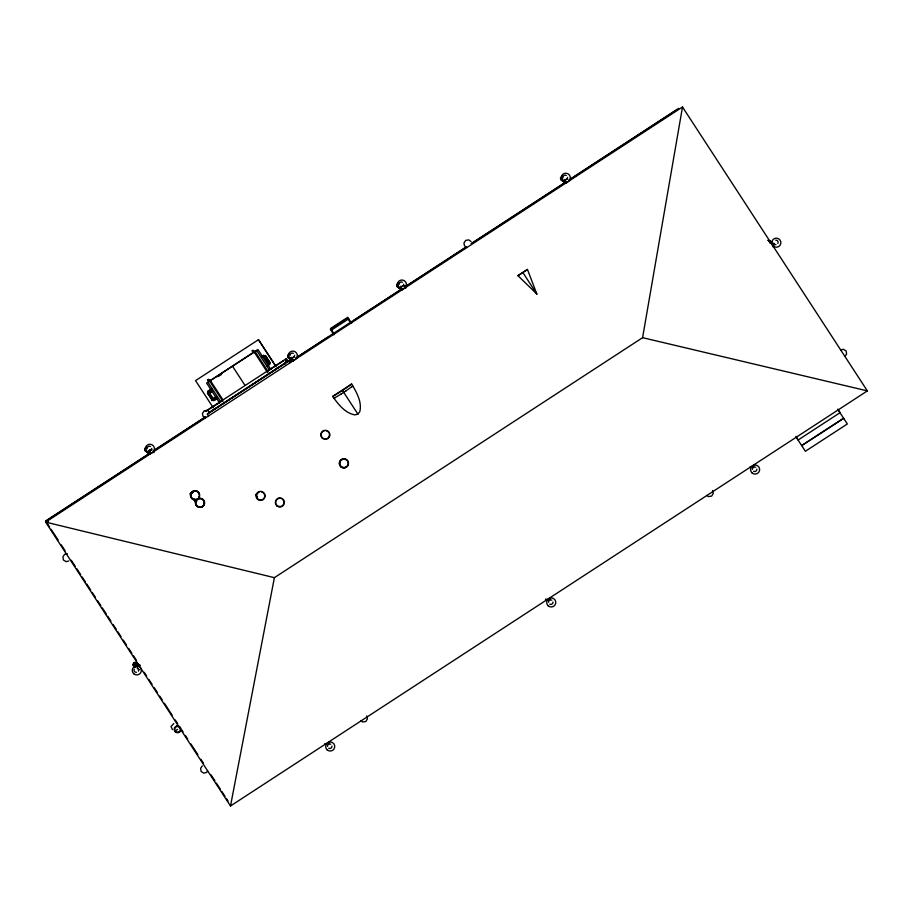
<?xml version="1.0" encoding="UTF-8"?>
<svg xmlns="http://www.w3.org/2000/svg" width="913" height="913" viewBox="0 0 913 913"><rect width="100%" height="100%" fill="white"/><g stroke="black" fill="none" stroke-linecap="round" stroke-linejoin="round"><path stroke-width="1.37" d="M147.164 448.625L147.21 448.032M151.729 448.386L151.49 449.55A2.191 2.123 -29.9 0 1 149.584 450.782L148.431 450.543M153.966 452.677L154.012 452.083M290.072 355.488L290.3 354.324A2.191 2.123 -29.9 0 1 292.206 353.08L293.37 353.331M294.625 355.248L294.397 356.401A2.191 2.123 -29.9 0 1 292.491 357.645L291.327 357.405M399.152 284.388L399.38 283.235A2.191 2.123 -29.9 0 1 401.286 281.991L402.45 282.231M403.706 284.148L403.478 285.312A2.191 2.123 -29.9 0 1 401.572 286.556L400.408 286.305M563.001 177.59L563.241 176.426A2.191 2.123 -29.9 0 1 565.147 175.182L566.311 175.433M567.566 177.35L567.327 178.503A2.191 2.123 -29.9 0 1 565.421 179.747L564.268 179.507M774.041 245.243L774.076 244.65A2.191 2.088 62.3 0 0 773.71 243.531M327.47 746.343L327.721 745.202A2.191 2.077 -35.7 0 1 329.627 743.958L330.768 744.198M329.262 742.748L329.308 742.166M331.99 746.092L331.739 747.233A2.191 2.077 -35.7 0 1 329.833 748.477L328.691 748.238M548.485 602.295L548.736 601.142A2.191 2.077 -35.7 0 1 550.642 599.898L551.783 600.138M550.277 598.7L550.322 598.106M553.004 602.032L552.753 603.185A2.191 2.077 -35.7 0 1 550.847 604.417L549.706 604.189M752.358 469.408L752.609 468.266A2.191 2.077 -35.7 0 1 754.515 467.022L755.656 467.262M756.877 469.156L756.626 470.298A2.191 2.077 -35.7 0 1 754.72 471.542L753.579 471.302M230.498 805.985L274.391 577.667L642.592 337.673L682.502 107.015L45.65 522.11L230.498 805.985L867.35 390.89L682.502 107.015M285.084 364.253L286.18 358.832L288.052 361.696L286.123 358.798L205.379 411.421M777.853 243.44L778.093 242.276A2.191 2.088 62.3 0 0 776.849 240.37L775.708 240.142M149.492 451.718L149.686 451.159A2.191 2.123 -29.9 0 1 151.592 449.915L152.186 449.972M292.388 358.581L292.582 358.022A2.191 2.123 -29.9 0 1 294.488 356.778M134.291 669.058L134.04 670.21A2.191 2.111 50.9 0 0 134.394 671.329M138.365 671.135L138.616 669.982A2.191 2.111 50.9 0 0 137.372 668.076L136.813 667.882M202.264 765.916L200.62 768.29L201.111 771.474L203.77 773.14L206.521 772.455L207.616 770.869M844.799 356.435L846.602 354.153L846.18 351.026L843.441 349.302L840.542 349.896M357.885 414.091L359.813 411.672C362.176 401.823 356.492 392.236 351.676 384.031L332.629 396.459C338.278 404.139 344.886 413.121 354.883 414.89L357.885 414.091L342.478 390.444L351.676 384.031M517.933 275.669L527.463 269.461L536.855 294.032L517.933 275.669L527.44 269.472M173.778 723.553L171.016 726.52L172.5 729.647M219.542 402.918L206.589 383.015L257.945 349.542L270.899 369.434M345.901 390.901L352.84 386.028L351.893 386.644M346.175 390.73L341.245 393.948M276.183 366.843L258.493 339.67L195.553 380.618L213.311 407.826M210.127 381.839L210.88 381.337L207.605 379.899L208.369 379.397L210.367 380.561L222.898 399.78M267.463 372.378L254.704 352.783L252.193 350.832L252.947 350.341L254.978 351.516L268.228 371.876M252.684 351.596L253.449 351.106L252.947 350.341M208.78 381.611L255.788 350.969M217.967 376.692L221.539 374.398M254.704 352.783L255.469 352.281M211.588 390.262L208.438 392.316L207.673 391.437L211.862 388.698M261.323 356.732L263.423 355.362L263.88 356.059L263.423 355.362M207.673 391.437L211.131 389.566M262.602 356.949L264.759 355.534L270.008 363.579L266.756 365.691M216.974 398.228L212.786 400.419L207.548 392.373L211.257 390.524M265.557 355.659L264.724 355.808L265.557 355.659L270.122 362.666L269.289 362.815L267.007 359.311M207.434 393.412C207.445 391.985 213.619 401.469 211.839 400.191M209.145 392.967L211.439 391.472M213.014 390.981L209.579 393.218L213.322 398.97L216.758 396.733M209.899 394.119L212.9 398.719L216.324 396.482M269.289 362.815L270.122 362.666M216.917 398.456L213.756 400.522L217.248 398.661M267.452 365.816L269.563 364.447L268.947 363.819L269.563 364.447M333.975 334.786L330.426 329.342L338.426 324.126M341.861 321.89L344.144 320.395M339.168 323.853L341.451 322.357M206.509 410.93L219.44 402.587M270.602 369.16L283.521 360.818M209.157 412.493L286.18 362.37M207.319 414.023L289.238 360.624L207.319 414.023L208.552 415.929M49.622 526.938L45.673 520.946L149.492 453.35M154.194 450.212L205.539 416.819M289.798 361.833L292.24 360.315M295.823 357.976L402.005 288.77M404.391 287.218L466.429 246.784M471.131 243.634L565.444 182.246M569.027 179.907L678.713 108.327M149.47 453.613L46.883 520.478M154.08 450.531L171.69 439.142M172.785 438.343L205.482 417.024M289.444 362.301L293.016 360.053M298.791 356.218L327.858 337.262M353.651 320.543L401.469 289.364M406.08 286.283L465.71 247.491M471.565 243.6L507.776 220.079M508.861 219.291L564.748 182.942M571.698 178.332L676.054 110.313M334.945 397.691L333.987 398.308L341.508 393.765M194.549 490.715L189.984 493.693L191.422 495.907M190.612 493.83L192.517 492.586A2.271 2.271 0 0 1 193.054 492.324M258.105 493.031L255.823 494.526L257.306 496.809M176.86 725.961L177.784 725.321M837.792 409.138L840.086 412.653L798.167 439.975L795.874 436.46M838.237 410.04L847.332 423.974L805.38 451.273L796.319 437.361M342.478 390.444L332.629 396.459M175.205 730.879L177.579 729.373M562.02 176.175L560.468 177.841L560.696 179.507A2.271 2.271 0 0 0 562.716 180.534M289.09 354.073L287.755 355.191L287.755 357.394A2.271 2.271 0 0 0 290.368 358.318M67.311 553.746L64.561 554.431L62.917 556.804L63.408 559.989L66.078 561.655L68.817 560.97M398.73 282.859L396.835 284.103L396.835 286.305A2.271 2.271 0 0 0 399.449 287.218M146.753 447.096L144.847 448.34L144.859 450.543A2.271 2.271 0 0 0 147.472 451.456M775.97 244.695L774.829 244.456A2.191 2.088 62.3 0 1 773.699 243.132M404.162 285.735L403.569 285.678A2.191 2.123 -29.9 0 0 401.663 286.922M139.826 665.235L140.419 665.28M136.436 672.356L135.272 672.116A2.191 2.111 50.9 0 1 134.782 671.774M48.457 521.563L45.673 520.946M642.592 337.673L867.35 390.89M45.65 522.11L274.391 577.667M134.588 666.878L132.807 664.778L133.732 662.69A2.271 2.271 0 0 1 137.235 664.47M150.462 446.468L149.31 446.229A2.191 2.123 -29.9 0 0 147.404 447.461M139.449 669.708L138.89 669.514A2.191 2.111 50.9 0 1 137.646 667.608M346.586 319.356L345.65 318.808L346.027 319.379M332.868 328.292L331.933 327.744L332.309 328.315M330.426 329.342L331.556 330.004L348.709 318.82L347.579 318.169L349.702 321.433M258.425 339.636L275.349 365.622M264.759 355.534L266.539 358.706M252.193 350.832L254.191 352.007M207.605 379.899L209.625 381.075L222.886 401.435M706.81 495.405L708.408 496.581L711.604 496.147L713.27 493.419L712.551 490.555M360.989 720.802L362.598 721.989L365.793 721.544L367.448 718.816L366.729 715.952M471.051 241.58L468.803 239.891L465.687 240.381L463.952 243.063L464.512 245.837L466.748 247.514M209.545 412.025L207.297 410.336L204.181 410.827L202.446 413.509L203.006 416.282L205.242 417.96M351.562 323.191L347.716 317.313L330.563 328.486L333.702 333.279M523.001 272.747L536.855 294.032M289.181 360.578L290.482 362.529M265.238 355.477L269.803 362.472M256.61 350.409L269.575 370.313M232.735 366.547L244.924 385.275M208.369 379.397L208.86 380.162M207.924 382.148L220.878 402.04M207.981 391.62L208.438 392.316M208.016 392.647L213.254 400.693M207.765 393.617L212.181 400.385M193.978 499L196.101 502.264M193.59 499.24L195.747 502.561M51.105 529.289L58.158 540.051M61.194 544.776L65.143 550.779M71.282 560.274L75.22 566.265M76.715 568.616L80.652 574.608M82.147 576.959L85.308 581.764M86.803 584.103L90.741 590.106M92.236 592.446L95.397 597.262M97.668 600.788L100.829 605.604M102.324 607.944L106.262 613.947M107.757 616.286L110.918 621.091M113.189 624.629L116.35 629.434M117.834 631.785L121.007 636.589M123.266 640.127L126.439 644.932M128.699 648.47L131.871 653.274M133.355 655.614L136.528 660.419M144.22 672.299L146.616 675.917M148.876 679.455L152.049 684.259M154.308 687.797L157.481 692.602M159.741 696.14L162.137 699.746M164.397 703.284L169.122 710.474M169.829 711.626L172.226 715.244M175.262 719.969L177.658 723.587M181.47 729.51L183.091 731.929M185.35 735.467L187.747 739.085M190.783 743.81L197.836 754.572M200.871 759.296L203.268 762.914M210.96 774.795L214.909 780.798M216.392 783.137L220.341 789.14M221.825 791.48L224.997 796.284M226.481 798.635L228.033 801.009M191.73 493.454A2.271 2.271 0 0 1 192.061 492.974M196.489 501.636A2.271 2.271 0 0 1 196.683 501.077M198.543 498.521A4.542 4.542 0 0 1 204.478 502.983A4.542 4.542 0 0 1 198.247 507.035A4.542 4.542 0 0 1 196.569 499.799M203.736 504.752A4.166 4.166 0 0 1 201.305 506.829M199.148 506.943A4.166 4.166 0 0 1 196.044 504.159M195.93 502.002A4.166 4.166 0 0 1 196.911 500.084M198.714 498.909A4.166 4.166 0 0 1 200.871 498.795M201.899 499.149A4.166 4.166 0 0 1 204.09 503.725M199.125 496.101A4.166 4.166 0 0 1 198.772 497.129M196.341 499.206A4.166 4.166 0 0 1 191.559 497.528M191.091 496.546A4.166 4.166 0 0 1 196.934 491.525M197.836 492.141A4.166 4.166 0 0 1 199.011 493.956M199.422 496.147A4.542 4.542 0 0 1 198.361 498.236M196.386 499.525A4.542 4.542 0 0 1 190.566 496.238A4.542 4.542 0 0 1 194.343 490.715A4.542 4.542 0 0 1 199.513 494.96M261.483 491.845A4.166 4.166 0 0 1 262.898 499.422M261.917 499.89A4.166 4.166 0 0 1 259.771 500.004M258.744 499.639A4.166 4.166 0 0 1 256.907 494.036M258.356 492.438A4.166 4.166 0 0 1 259.338 491.959M282.574 499.331A4.166 4.166 0 0 1 282.06 505.928M281.078 506.395A4.166 4.166 0 0 1 276.685 499.651M277.518 498.943A4.166 4.166 0 0 1 279.572 498.27M280.656 498.35A4.166 4.166 0 0 1 281.672 498.715M348.378 463.074A4.542 4.542 0 0 1 342.147 467.524A4.542 4.542 0 0 1 340.743 460.004A4.542 4.542 0 0 1 348.15 461.91M347.99 464.215A4.166 4.166 0 0 1 347.625 465.242M347.008 466.144A4.166 4.166 0 0 1 340.412 465.63M339.944 464.649A4.166 4.166 0 0 1 345.799 459.638M347.397 461.076A4.166 4.166 0 0 1 347.876 462.058M329.262 433.481A4.166 4.166 0 0 1 327.573 438.274M326.592 438.742A4.166 4.166 0 0 1 324.435 438.856M323.407 438.491A4.166 4.166 0 0 1 321.136 434.999M321.216 433.915A4.166 4.166 0 0 1 321.581 432.888M322.198 431.986A4.166 4.166 0 0 1 325.074 430.616M326.158 430.696A4.166 4.166 0 0 1 328.794 432.5M773.3 246.168A2.271 2.271 0 0 1 772.855 246.556M769.921 243.132A2.271 2.271 0 0 1 772.078 242.424A2.271 2.271 0 0 0 770.332 242.721M768.084 240.096A2.271 2.271 0 0 1 769.785 241.614M769.533 242.253A2.271 2.271 0 0 1 771.805 242.139M769.305 241.557A2.271 2.271 0 0 1 771.919 242.481A2.271 2.271 0 0 0 769.271 241.534M768.255 240.496A2.271 2.271 0 0 1 768.849 240.541A2.271 2.271 0 0 0 768.29 240.518M769.408 240.735A2.271 2.271 0 0 1 770.652 242.641A2.271 2.271 0 0 0 769.442 240.758M769.054 240.964A2.271 2.271 0 0 1 771.337 242.527M773.265 246.145A2.271 2.271 0 0 1 772.809 246.533M149.755 449.595A2.271 2.271 0 0 1 149.173 451.239M147.598 451.992A2.271 2.271 0 0 1 145.783 448.203M146.24 447.815A2.271 2.271 0 0 1 146.776 447.553M148.545 452.312A2.271 2.271 0 0 0 150.246 453.829A2.271 2.271 0 0 1 148.511 452.289M150.04 453.407A2.271 2.271 0 0 1 148.009 452.38M150.44 449.481A2.271 2.271 0 0 1 149.972 451.707M148.979 452.346A2.271 2.271 0 0 1 147.803 452.403M147.244 452.209A2.271 2.271 0 0 1 146.057 449.71M149.196 452.916A2.271 2.271 0 0 1 146.913 451.353M149.994 453.384A2.271 2.271 0 0 1 147.974 452.357M293.381 360.955A2.271 2.271 0 0 1 292.137 359.06A2.271 2.271 0 0 0 293.335 360.932M290.505 358.843A2.271 2.271 0 0 1 289.136 354.666M293.689 360.715A2.271 2.271 0 0 1 291.407 359.151M293.484 360.133A2.271 2.271 0 0 1 290.505 358.101M291.92 359.231A2.271 2.271 0 0 1 288.987 356.595M292.685 359.676A2.271 2.271 0 0 1 289.706 357.634M402.416 289.843A2.271 2.271 0 0 1 401.549 289.056M401.286 288.519A2.271 2.271 0 0 1 401.184 287.937M404.973 286.123A2.271 2.271 0 0 1 405.68 288.28M399.586 287.755A2.271 2.271 0 0 1 397.771 283.966M398.216 283.578A2.271 2.271 0 0 1 398.753 283.315M402.188 289.569A2.271 2.271 0 0 1 400.487 288.052M404.927 287.218A2.271 2.271 0 0 1 404.881 287.812M401.971 289.147A2.271 2.271 0 0 1 399.951 288.12M401.001 288.131A2.271 2.271 0 0 1 398.068 285.495M401.172 288.679A2.271 2.271 0 0 1 398.89 287.116M565.444 182.28A2.271 2.271 0 0 0 566.322 183.057A2.271 2.271 0 0 1 565.398 182.258M565.524 180.123A2.191 2.123 -29.9 0 1 567.43 178.88M562.887 180.922A2.271 2.271 0 0 1 562.123 176.802M566.676 182.84A2.271 2.271 0 0 1 565.033 182.258M564.645 181.813A2.271 2.271 0 0 1 564.394 181.276M566.459 182.258A2.271 2.271 0 0 1 563.846 181.345A2.271 2.271 0 0 0 566.414 182.235M564.816 181.31A2.271 2.271 0 0 1 561.894 178.674M564.439 181.835A2.271 2.271 0 0 1 563.401 181.299M562.75 180.318A2.271 2.271 0 0 1 562.693 179.142M564.862 181.333A2.271 2.271 0 0 1 563.127 181.196M562.636 180.865A2.271 2.271 0 0 1 561.929 178.697M547.378 600.332A2.271 2.271 0 0 1 545.94 599.35M550.117 597.981A2.271 2.271 0 0 1 550.071 598.574M550.071 599.259A2.191 2.077 -35.7 0 1 549.284 600.126M548.747 600.389A2.191 2.077 -35.7 0 1 548.165 600.492M547.127 599.887A2.271 2.271 0 0 1 545.495 599.305M546.955 599.339A2.271 2.271 0 0 1 545.78 599.396M751.205 467.422A2.271 2.271 0 0 1 750.155 466.897M753.613 466.863A2.191 2.077 -35.7 0 1 752.62 467.502M751.045 467.034A2.271 2.271 0 0 1 750.452 466.988M326.363 744.392A2.271 2.271 0 0 1 325.313 743.855A2.271 2.271 0 0 0 326.318 744.369M328.714 743.798A2.191 2.077 -35.7 0 1 328.269 744.186M326.112 743.947A2.271 2.271 0 0 1 324.96 743.696M137.989 665.828A2.271 2.271 0 0 1 138.97 665.178M137.886 664.333A2.271 2.271 0 0 0 134.245 663.306A2.271 2.271 0 0 0 134.656 667.038A2.271 2.271 0 0 1 134.245 663.306A2.271 2.271 0 0 1 137.852 664.31M136.847 665.851A2.271 2.271 0 0 1 138.753 664.607A2.271 2.271 0 0 0 136.893 665.874M135.854 665.942A2.271 2.271 0 0 1 138.548 664.185M134.576 666.718A2.271 2.271 0 0 1 135.238 663.58A2.271 2.271 0 0 1 138.388 664.242M843.612 418.257L801.694 445.578L843.703 418.314M264.53 357.268L268.285 363.032L264.53 357.268M197.048 506.281A4.542 4.542 0 0 0 204.523 503.839A4.542 4.542 0 0 0 198.669 498.589A4.542 4.542 0 0 0 197.048 506.281M192.084 498.658A4.542 4.542 0 0 0 199.559 496.227A4.542 4.542 0 0 0 193.704 490.977A4.542 4.542 0 0 0 192.084 498.658M257.523 499.263A4.542 4.542 0 0 0 264.998 496.82A4.542 4.542 0 0 0 259.155 491.571A4.542 4.542 0 0 0 257.523 499.263M276.822 505.848A4.542 4.542 0 0 0 284.297 503.405A4.542 4.542 0 0 0 278.442 498.156A4.542 4.542 0 0 0 276.822 505.848M340.937 466.771A4.542 4.542 0 0 0 348.412 464.329A4.542 4.542 0 0 0 342.569 459.079A4.542 4.542 0 0 0 340.937 466.771M322.335 438.194A4.542 4.542 0 0 0 329.81 435.752A4.542 4.542 0 0 0 323.955 430.502A4.542 4.542 0 0 0 322.335 438.194M175.307 731.861A3.412 3.412 0 0 0 180.922 730.035A3.412 3.412 0 0 0 176.529 726.086A3.412 3.412 0 0 0 175.307 731.861M175.684 731.439A2.842 2.842 0 0 0 180.375 729.909A2.842 2.842 0 0 0 176.7 726.622A2.842 2.842 0 0 0 175.684 731.439M773.288 246.076A4.554 4.542 0 0 0 780.775 243.634A4.554 4.542 0 0 0 774.909 238.373A4.554 4.542 0 0 0 773.288 246.076M146.89 452.175A4.554 4.542 0 0 0 154.388 449.732A4.554 4.542 0 0 0 148.522 444.471A4.554 4.542 0 0 0 146.89 452.175M149.241 452.197A2.271 2.271 0 0 0 149.994 453.761A2.271 2.271 0 0 1 149.196 452.175M151.387 449.801A2.271 2.271 0 0 0 149.287 451.604A2.271 2.271 0 0 1 151.353 449.778M296.577 358.227A2.271 2.271 0 0 0 296.314 357.691A2.271 2.271 0 0 1 296.531 358.204M289.798 359.037A4.554 4.542 0 0 0 297.284 356.584A4.554 4.542 0 0 0 291.418 351.334A4.554 4.542 0 0 0 289.798 359.037M398.878 287.937A4.554 4.542 0 0 0 406.365 285.495A4.554 4.542 0 0 0 400.499 280.234A4.554 4.542 0 0 0 398.878 287.937M569.507 180.329A2.271 2.271 0 0 0 569.256 179.793A2.271 2.271 0 0 1 569.472 180.306M562.728 181.139A4.554 4.542 0 0 0 570.226 178.697A4.554 4.542 0 0 0 564.36 173.436A4.554 4.542 0 0 0 562.728 181.139M548.188 605.833A4.554 4.542 0 0 0 555.686 603.379A4.554 4.542 0 0 0 549.82 598.118A4.554 4.542 0 0 0 548.188 605.833M752.061 472.945A4.554 4.542 0 0 0 759.548 470.503A4.554 4.542 0 0 0 753.693 465.242A4.554 4.542 0 0 0 752.061 472.945M327.174 749.881A4.554 4.542 0 0 0 334.66 747.439A4.554 4.542 0 0 0 328.806 742.178A4.554 4.542 0 0 0 327.174 749.881M133.766 673.76A4.554 4.542 0 0 0 141.264 671.317A4.554 4.542 0 0 0 135.398 666.056A4.554 4.542 0 0 0 133.766 673.76M138.354 663.945A2.271 2.271 0 0 0 135.421 667.209A2.271 2.271 0 0 1 138.308 663.922"/></g></svg>
